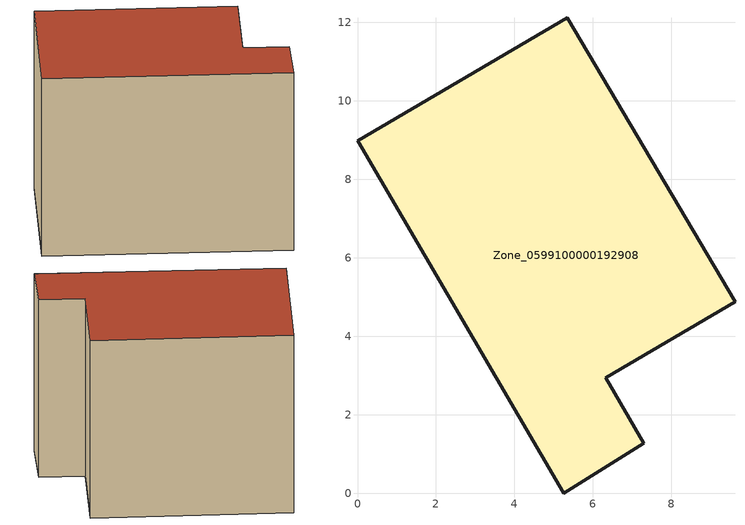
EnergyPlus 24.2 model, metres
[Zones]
Zone_0599100000192908
 floor ground (C_G): 6.32,2.94 7.29,1.27 5.25,0 0,8.98 5.34,12.11 9.62,4.88 z0
 wall outside (C_F): 0,8.98 5.25,0 7.29,1.27 6.32,2.94 9.62,4.88 5.34,12.11 0,8.98 z0:8.18
 roof outside (C_R): 9.62,4.88 5.34,12.11 0,8.98 5.25,0 7.29,1.27 6.32,2.94 z8.18
[BUILDING]
Pand.0599100000192908: North Axis=0; Terrain=City; Loads Convergence Tolerance Value=0.04; Temperature Convergence Tolerance Value=0.4; Solar Distribution=FullExterior; Maximum Number of Warmup Days=25; Minimum Number of Warmup Days=1
[Site:Location]
Rotterdam.The.Hague.AP_ZH_NLD Design_Conditions: Latitude=51.96; Longitude=4.45; Time Zone=1; Elevation=-4.5
[SITE:GROUNDTEMPERATURE:BUILDINGSURFACE]
18, 18, 18, 18, 18, 18, 18, 18, 18, 18, 18, 18
[MATERIAL] Thermal Absorptance=0.9; Solar Absorptance=0.7; Visible Absorptance=0.7
Name | Roughness | Thickness | Conductivity | Density | Specific Heat
G.D.1965 | MediumSmooth | 0.15 | 1 | 540 | 1210
F.D.1965 | Rough | 0.3 | 0.857143 | 1920 | 840
R.D.1965 | MediumRough | 0.2 | 0.08 | 1500 | 1000
[CONSTRUCTION]
C_G: G.D.1965
C_F: F.D.1965
C_R: R.D.1965
[ZONE]
Zone_0599100000192908: Type=1; Multiplier=1; Ceiling Height=Autocalculate; Volume=Autocalculate; Floor Area=autocalculate; Part of Total Floor Area=Yes
[ZONEINFILTRATION:DESIGNFLOWRATE]
Infil_Zone_0599100000192908: Zone or ZoneList or Space or SpaceList=Zone_0599100000192908; Schedule=AlwaysOn; Design Flow Rate Calculation Method=Flow/Area; Flow Rate per Floor Area=0.0042; Constant Term Coefficient=1; Temperature Term Coefficient=0; Velocity Term Coefficient=0; Velocity Squared Term Coefficient=0
[HVACTEMPLATE:ZONE:IDEALLOADSAIRSYSTEM]
Zone_0599100000192908: Maximum Heating Supply Air Temperature=50; Minimum Cooling Supply Air Temperature=13; Maximum Heating Supply Air Humidity Ratio=0.0156; Minimum Cooling Supply Air Humidity Ratio=0.0077; Heating Limit=NoLimit; Cooling Limit=NoLimit; Dehumidification Control Type=ConstantSensibleHeatRatio; Cooling Sensible Heat Ratio=0.7; Dehumidification Setpoint=60; Humidification Control Type=None; Humidification Setpoint=30; Outdoor Air Method=None; Outdoor Air Flow Rate per Person=0.00944; Outdoor Air Flow Rate per Zone Floor Area=0; Outdoor Air Flow Rate per Zone=0; Demand Controlled Ventilation Type=None; Outdoor Air Economizer Type=NoEconomizer; Heat Recovery Type=None; Sensible Heat Recovery Effectiveness=0.7; Latent Heat Recovery Effectiveness=0.65
[ZONECONTROL:THERMOSTAT]
ThermostatControl_Zone_0599100000192908: Zone or ZoneList=Zone_0599100000192908; Control Type Schedule=DualSetpointControlType; Control 1=Thermostat_Zone_0599100000192908; Temperature Difference Between Cutout And Setpoint=0
[THERMOSTATSETPOINT:DUALSETPOINT]
Thermostat_Zone_0599100000192908: Heating Setpoint Temperature Schedule=HeatingSetpoint_Zone_0599100000192908; Cooling Setpoint Temperature Schedule=CoolingSetpoint_Zone_0599100000192908
[SCHEDULE:COMPACT]
HeatingSetpoint_Zone_0599100000192908: Through: 12/31, For: AllDays, Until: 24:00, 21
CoolingSetpoint_Zone_0599100000192908: Through: 12/31, For: AllDays, Until: 24:00, 24
DualSetpointControlType: Through: 12/31, For: AllDays, Until: 24:00, 4
AlwaysOn: Through: 12/31, For: AllDays, Until: 24:00, 1
